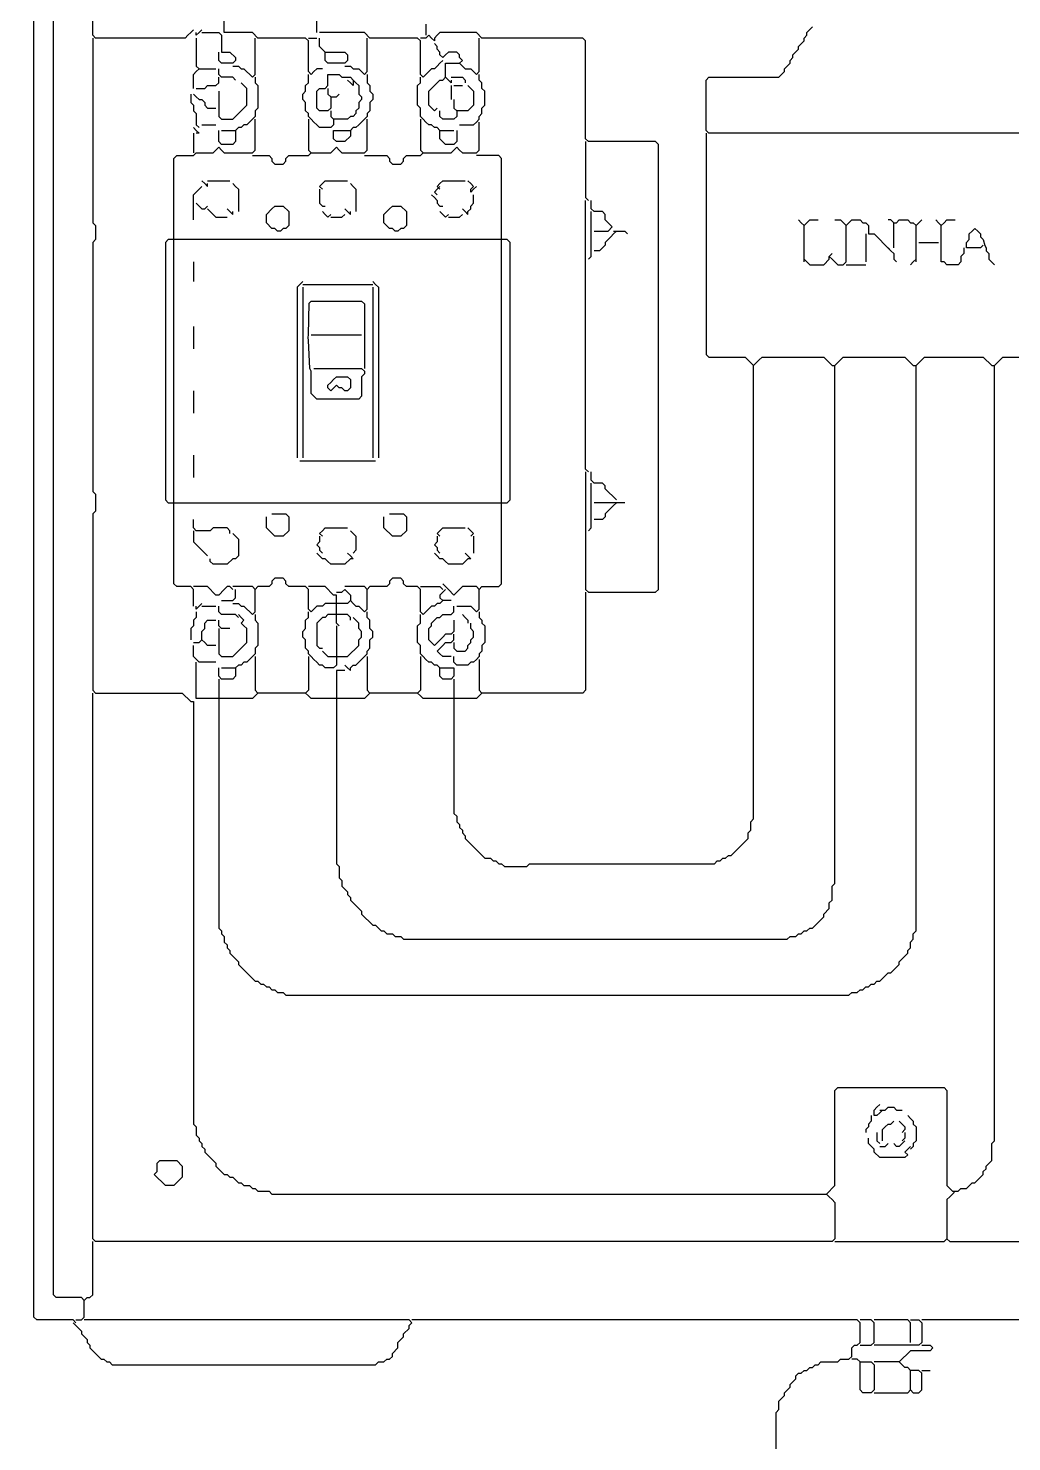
# Model space of a CAD drawing. Header units: millimetres. Extents: x 425 to 646, y 332 to 411.
# Drawn here: x 485.44 to 488.95, y 337.39 to 342.44 of the extents above; entities that cross this region are included whole.
import ezdxf

# ---------------------------------------------------------------- set-up
doc = ezdxf.new("R2010")
doc.units = ezdxf.units.MM
doc.layers.add('TRACE', color=5, linetype='Continuous')

msp = doc.modelspace()

# ---------------------------------------------------------------- linework, layer by layer
at = {"layer": 'TRACE'}
for points in [[(485.61079, 337.81177), (485.60079, 337.82177), (485.47079, 337.82177), (485.46079, 337.83177), (485.46079, 345.61177), (485.46079, 345.62177), (485.46079, 345.63177), (485.44079, 345.65177), (485.44079, 345.87177), (485.45079, 345.88177), (485.46079, 345.88177), (485.71079, 345.88177), (485.72079, 345.89177)], [(485.64079, 337.89177), (485.63079, 337.90177), (485.54079, 337.90177), (485.53079, 337.91177), (485.53079, 345.61177), (485.53079, 345.62177), (485.53079, 345.63177), (485.52079, 345.64177), (485.48079, 345.64177), (485.47079, 345.64177), (485.46079, 345.64177)], [(486.03079, 342.43177), (486.02079, 342.42177), (486.01079, 342.41177), (486.00079, 342.40177), (485.68079, 342.40177), (485.67079, 342.41177), (485.67079, 345.61177), (485.67079, 345.62177), (485.67079, 345.63177), (485.66079, 345.64177), (485.55079, 345.64177), (485.54079, 345.64177), (485.53079, 345.64177)], [(486.49079, 342.29177), (486.48079, 342.29177), (486.47079, 342.29177), (486.46079, 342.28177), (486.45079, 342.27177), (486.44079, 342.28177), (486.44079, 342.37177), (486.44079, 342.38177), (486.44079, 342.39177), (486.43079, 342.40177), (486.28079, 342.40177), (486.27079, 342.40177), (486.26079, 342.40177), (486.24079, 342.42177), (486.16079, 342.42177), (486.15079, 342.42177), (486.14079, 342.42177), (486.14079, 342.84177)], [(486.47079, 342.42177), (486.47079, 342.47177)], [(486.86079, 342.45177), (486.86079, 342.41177)], [(490.75079, 342.06177), (487.89079, 342.06177), (487.88079, 342.06177), (487.87079, 342.06177), (487.86079, 342.07177), (487.86079, 342.25177), (487.87079, 342.26177), (488.12079, 342.26177), (488.14079, 342.28177), (488.14079, 342.29177), (488.16079, 342.31177), (488.16079, 342.32177), (488.17079, 342.33177), (488.17079, 342.34177), (488.19079, 342.36177), (488.19079, 342.37177), (488.21079, 342.39177), (488.21079, 342.40177), (488.22079, 342.41177), (488.22079, 342.42177), (488.24079, 342.44177)], [(485.67079, 342.40177), (485.67079, 342.39177), (485.67079, 342.38177), (485.67079, 341.74177), (485.68079, 341.73177), (485.68079, 341.68177), (485.67079, 341.67177), (485.67079, 340.78177), (485.68079, 340.77177), (485.68079, 340.71177), (485.67079, 340.70177), (485.67079, 340.07177), (485.68079, 340.06177), (485.69079, 340.06177), (485.70079, 340.06177), (485.99079, 340.06177), (486.02079, 340.03177), (486.03079, 340.03177), (486.03079, 340.02177), (486.03079, 340.01177), (486.03079, 338.52177), (486.04079, 338.51177), (486.04079, 338.48177), (486.05079, 338.47177), (486.05079, 338.46177), (486.06079, 338.45177), (486.06079, 338.44177), (486.07079, 338.43177), (486.07079, 338.42177), (486.11079, 338.38177), (486.11079, 338.37177), (486.14079, 338.34177), (486.15079, 338.34177), (486.16079, 338.33177), (486.17079, 338.33177), (486.19079, 338.31177), (486.20079, 338.31177), (486.21079, 338.30177), (486.23079, 338.30177), (486.24079, 338.29177), (486.25079, 338.29177), (486.26079, 338.28177), (486.30079, 338.28177), (486.31079, 338.27177), (488.29079, 338.27177), (488.30079, 338.26177), (488.31079, 338.25177), (488.32079, 338.24177), (488.32079, 338.11177), (488.31079, 338.10177), (485.70079, 338.10177), (485.69079, 338.10177), (485.68079, 338.10177), (485.67079, 338.11177), (485.67079, 340.04177), (485.67079, 340.05177), (485.67079, 340.06177)], [(486.06079, 342.43177), (486.05079, 342.42177), (486.04079, 342.41177), (486.04079, 342.42177)], [(486.04079, 342.40177), (486.04079, 342.39177), (486.04079, 342.30177), (486.05079, 342.29177)], [(486.06079, 342.42177), (486.07079, 342.42177), (486.08079, 342.42177), (486.12079, 342.42177), (486.13079, 342.41177), (486.13079, 342.40177), (486.13079, 342.39177), (486.13079, 342.35177), (486.14079, 342.35177), (486.15079, 342.35177), (486.16079, 342.35177), (486.18079, 342.33177), (486.18079, 342.32177), (486.17079, 342.31177), (486.15079, 342.31177), (486.14079, 342.31177), (486.13079, 342.31177), (486.12079, 342.32177), (486.12079, 342.33177), (486.12079, 342.34177), (486.12079, 342.35177)], [(486.17079, 342.30177), (486.18079, 342.30177), (486.19079, 342.30177), (486.20079, 342.29177), (486.21079, 342.29177), (486.24079, 342.26177), (486.25079, 342.27177), (486.25079, 342.38177), (486.25079, 342.39177), (486.25079, 342.40177)], [(486.44079, 342.40177), (486.45079, 342.40177), (486.46079, 342.40177), (486.47079, 342.40177)], [(486.92079, 342.32177), (486.91079, 342.31177), (486.90079, 342.30177), (486.89079, 342.29177), (486.88079, 342.29177), (486.85079, 342.26177), (486.84079, 342.27177), (486.84079, 342.37177), (486.84079, 342.38177), (486.84079, 342.39177), (486.83079, 342.40177), (486.68079, 342.40177), (486.67079, 342.40177), (486.66079, 342.40177), (486.64079, 342.42177), (486.50079, 342.42177), (486.49079, 342.42177), (486.48079, 342.42177)], [(486.50079, 342.35177), (486.51079, 342.35177), (486.52079, 342.35177), (486.57079, 342.35177), (486.58079, 342.34177), (486.58079, 342.32177), (486.57079, 342.31177), (486.53079, 342.31177), (486.52079, 342.31177), (486.51079, 342.31177), (486.50079, 342.32177), (486.50079, 342.33177), (486.50079, 342.34177), (486.50079, 342.35177), (486.48079, 342.37177), (486.48079, 342.38177), (486.48079, 342.39177), (486.48079, 342.40177)], [(486.57079, 342.30177), (486.58079, 342.30177), (486.59079, 342.30177), (486.60079, 342.29177), (486.62079, 342.29177), (486.64079, 342.27177), (486.65079, 342.28177), (486.65079, 342.38177), (486.65079, 342.39177), (486.65079, 342.40177)], [(487.43079, 340.85177), (487.43079, 340.84177), (487.43079, 340.83177), (487.43079, 340.64177), (487.43079, 340.63177), (487.43079, 340.62177), (487.43079, 340.43177), (487.44079, 340.42177), (487.68079, 340.42177), (487.69079, 340.43177), (487.69079, 342.02177), (487.68079, 342.03177), (487.46079, 342.03177), (487.45079, 342.03177), (487.44079, 342.03177), (487.43079, 342.04177), (487.43079, 342.39177), (487.42079, 342.40177), (487.08079, 342.40177), (487.07079, 342.40177), (487.06079, 342.40177), (487.04079, 342.42177), (486.92079, 342.42177), (486.91079, 342.42177), (486.90079, 342.41177), (486.89079, 342.40177), (486.89079, 342.39177), (486.88079, 342.40177), (486.87079, 342.41177), (486.86079, 342.40177), (486.85079, 342.40177), (486.84079, 342.40177)], [(486.95079, 342.25177), (486.95079, 342.24177), (486.94079, 342.25177), (486.93079, 342.26177), (486.93079, 342.29177), (486.93079, 342.30177), (486.93079, 342.31177), (486.94079, 342.31177), (486.95079, 342.31177), (486.98079, 342.31177), (486.99079, 342.30177), (487.00079, 342.29177), (487.02079, 342.29177), (487.04079, 342.27177), (487.05079, 342.28177), (487.05079, 342.38177), (487.05079, 342.39177), (487.05079, 342.40177)], [(486.98079, 342.31177), (486.99079, 342.32177), (486.98079, 342.33177), (486.98079, 342.34177), (486.97079, 342.35177), (486.95079, 342.35177), (486.94079, 342.35177), (486.93079, 342.34177), (486.92079, 342.33177), (486.91079, 342.34177), (486.91079, 342.35177), (486.90079, 342.36177), (486.90079, 342.37177), (486.89079, 342.38177)], [(486.03079, 342.22177), (486.03079, 342.27177), (486.04079, 342.28177), (486.05079, 342.29177), (486.06079, 342.29177), (486.07079, 342.29177), (486.11079, 342.29177)], [(486.18079, 342.25177), (486.17079, 342.26177), (486.15079, 342.26177), (486.14079, 342.26177), (486.13079, 342.26177), (486.12079, 342.27177), (486.12079, 342.28177), (486.12079, 342.29177)], [(486.04079, 342.22177), (486.07079, 342.22177), (486.08079, 342.23177), (486.09079, 342.23177), (486.11079, 342.23177), (486.12079, 342.24177), (486.12079, 342.25177), (486.12079, 342.26177)], [(486.25079, 342.26177), (486.25079, 342.25177), (486.25079, 342.24177), (486.26079, 342.23177), (486.26079, 342.15177), (486.25079, 342.14177), (486.25079, 342.12177), (486.24079, 342.11177), (486.23079, 342.10177), (486.22079, 342.09177), (486.21079, 342.09177), (486.20079, 342.08177), (486.19079, 342.08177), (486.18079, 342.07177), (486.18079, 342.06177), (486.18079, 342.05177), (486.18079, 342.03177), (486.17079, 342.02177), (486.13079, 342.02177), (486.12079, 342.03177), (486.12079, 342.05177), (486.12079, 342.06177), (486.12079, 342.07177)], [(486.12079, 342.21177), (486.12079, 342.20177), (486.12079, 342.19177), (486.12079, 342.15177), (486.12079, 342.14177), (486.12079, 342.13177), (486.12079, 342.12177), (486.13079, 342.11177), (486.17079, 342.11177), (486.22079, 342.16177), (486.22079, 342.22177), (486.21079, 342.23177), (486.20079, 342.24177)], [(486.52079, 342.14177), (486.52079, 342.13177), (486.52079, 342.12177), (486.53079, 342.11177), (486.53079, 342.10177), (486.53079, 342.09177), (486.52079, 342.08177), (486.48079, 342.08177), (486.47079, 342.09177), (486.46079, 342.10177), (486.45079, 342.11177), (486.44079, 342.12177), (486.44079, 342.13177), (486.43079, 342.14177), (486.43079, 342.17177), (486.42079, 342.18177), (486.42079, 342.20177), (486.43079, 342.21177), (486.43079, 342.23177), (486.44079, 342.24177), (486.44079, 342.25177), (486.44079, 342.26177), (486.44079, 342.27177)], [(486.51079, 342.22177), (486.51079, 342.21177), (486.51079, 342.20177), (486.52079, 342.19177), (486.52079, 342.18177), (486.52079, 342.17177), (486.52079, 342.15177), (486.51079, 342.14177), (486.48079, 342.14177), (486.47079, 342.15177), (486.47079, 342.21177), (486.48079, 342.22177), (486.49079, 342.22177), (486.50079, 342.22177), (486.51079, 342.23177), (486.51079, 342.25177), (486.51079, 342.26177), (486.51079, 342.27177), (486.52079, 342.27177), (486.53079, 342.27177), (486.55079, 342.27177), (486.56079, 342.26177), (486.59079, 342.26177), (486.60079, 342.25177), (486.60079, 342.24177), (486.60079, 342.23177), (486.59079, 342.24177), (486.58079, 342.25177)], [(486.65079, 342.27177), (486.65079, 342.26177), (486.65079, 342.25177), (486.65079, 342.24177), (486.66079, 342.23177), (486.66079, 342.21177), (486.67079, 342.20177), (486.67079, 342.18177), (486.66079, 342.17177), (486.66079, 342.14177), (486.65079, 342.13177), (486.65079, 342.12177), (486.64079, 342.11177), (486.63079, 342.10177), (486.62079, 342.09177), (486.61079, 342.08177), (486.60079, 342.08177), (486.59079, 342.07177), (486.59079, 342.06177), (486.59079, 342.05177), (486.57079, 342.03177), (486.54079, 342.03177), (486.53079, 342.04177), (486.53079, 342.05177), (486.53079, 342.06177), (486.53079, 342.07177), (486.54079, 342.07177), (486.55079, 342.07177), (486.59079, 342.07177)], [(486.60079, 342.25177), (486.61079, 342.24177), (486.62079, 342.23177), (486.62079, 342.20177), (486.63079, 342.19177), (486.63079, 342.18177), (486.62079, 342.17177), (486.62079, 342.15177), (486.61079, 342.14177), (486.61079, 342.13177), (486.60079, 342.12177), (486.59079, 342.12177), (486.58079, 342.11177), (486.53079, 342.11177)], [(486.97079, 342.07177), (486.97079, 342.06177), (486.97079, 342.05177), (486.97079, 342.03177), (486.96079, 342.02177), (486.93079, 342.02177), (486.91079, 342.04177), (486.91079, 342.05177), (486.91079, 342.06177), (486.91079, 342.07177), (486.90079, 342.08177), (486.89079, 342.08177), (486.88079, 342.09177), (486.87079, 342.09177), (486.86079, 342.10177), (486.85079, 342.11177), (486.84079, 342.12177), (486.84079, 342.15177), (486.83079, 342.16177), (486.83079, 342.23177), (486.84079, 342.24177), (486.84079, 342.25177), (486.84079, 342.26177)], [(486.90079, 342.15177), (486.89079, 342.14177), (486.87079, 342.16177), (486.87079, 342.21177), (486.90079, 342.24177), (486.91079, 342.25177), (486.92079, 342.25177), (486.93079, 342.26177)], [(486.95079, 342.26177), (486.96079, 342.26177), (486.97079, 342.26177), (486.99079, 342.26177), (487.00079, 342.25177), (487.00079, 342.24177)], [(486.98079, 342.09177), (486.99079, 342.09177), (487.00079, 342.09177), (487.03079, 342.09177), (487.04079, 342.10177), (487.05079, 342.11177), (487.05079, 342.12177), (487.06079, 342.13177), (487.06079, 342.15177), (487.07079, 342.16177), (487.07079, 342.21177), (487.06079, 342.22177), (487.06079, 342.24177), (487.05079, 342.25177), (487.05079, 342.26177), (487.05079, 342.27177)], [(486.02079, 342.20177), (486.02079, 342.19177), (486.02079, 342.18177), (486.02079, 342.17177), (486.03079, 342.16177), (486.03079, 342.14177), (486.04079, 342.13177), (486.04079, 342.09177), (486.05079, 342.08177)], [(486.03079, 342.20177), (486.04079, 342.19177), (486.05079, 342.18177), (486.06079, 342.18177), (486.07079, 342.17177), (486.07079, 342.16177), (486.08079, 342.15177), (486.11079, 342.15177)], [(486.52079, 342.19177), (486.53079, 342.19177), (486.54079, 342.19177), (486.55079, 342.20177)], [(486.95079, 342.23177), (486.95079, 342.22177), (486.95079, 342.21177), (486.95079, 342.18177)], [(486.96079, 342.23177), (486.97079, 342.23177), (486.98079, 342.23177), (486.99079, 342.23177)], [(487.01079, 342.23177), (487.02079, 342.22177), (487.03079, 342.21177), (487.03079, 342.16177), (487.01079, 342.14177), (486.97079, 342.14177)], [(486.96079, 342.18177), (486.96079, 342.17177), (486.96079, 342.16177), (486.96079, 342.15177), (486.97079, 342.14177), (486.97079, 342.13177), (486.97079, 342.12177), (486.96079, 342.11177), (486.92079, 342.11177), (486.91079, 342.12177), (486.91079, 342.13177), (486.91079, 342.14177)], [(486.03079, 340.37177), (486.03079, 340.41177), (486.03079, 340.42177), (486.03079, 340.43177), (486.02079, 340.44177), (485.97079, 340.44177), (485.96079, 340.45177), (485.96079, 340.72177), (485.96079, 340.73177), (485.96079, 340.74177), (485.96079, 341.66177), (485.96079, 341.67177), (485.96079, 341.68177), (485.96079, 341.97177), (485.97079, 341.98177), (485.98079, 341.98177), (486.03079, 341.98177), (486.04079, 341.99177), (486.10079, 341.99177), (486.11079, 342.00177), (486.12079, 342.01177), (486.13079, 342.00177), (486.14079, 341.99177), (486.24079, 341.99177), (486.25079, 342.00177), (486.25079, 342.09177), (486.25079, 342.10177), (486.25079, 342.11177)], [(486.06079, 342.09177), (486.07079, 342.09177), (486.08079, 342.09177), (486.11079, 342.09177)], [(486.24079, 341.98177), (486.25079, 341.98177), (486.26079, 341.98177), (486.30079, 341.98177), (486.31079, 341.97177), (486.31079, 341.96177), (486.32079, 341.95177), (486.35079, 341.95177), (486.36079, 341.96177), (486.36079, 341.97177), (486.37079, 341.98177), (486.44079, 341.98177), (486.45079, 341.99177), (486.52079, 341.99177), (486.53079, 342.00177), (486.54079, 342.01177), (486.55079, 342.00177), (486.56079, 341.99177), (486.64079, 341.99177), (486.65079, 342.00177), (486.65079, 342.09177), (486.65079, 342.10177), (486.65079, 342.11177)], [(486.44079, 342.11177), (486.44079, 342.10177), (486.44079, 342.09177), (486.44079, 342.00177), (486.45079, 341.99177)], [(486.64079, 341.98177), (486.65079, 341.98177), (486.66079, 341.98177), (486.72079, 341.98177), (486.73079, 341.97177), (486.73079, 341.96177), (486.74079, 341.95177), (486.77079, 341.95177), (486.78079, 341.96177), (486.78079, 341.97177), (486.79079, 341.98177), (486.84079, 341.98177), (486.85079, 341.99177), (486.95079, 341.99177), (486.96079, 342.00177), (486.97079, 342.01177), (486.98079, 342.00177), (486.99079, 341.99177), (487.04079, 341.99177), (487.05079, 342.00177), (487.05079, 342.08177), (487.05079, 342.09177), (487.05079, 342.10177)], [(486.84079, 342.11177), (486.84079, 342.10177), (486.84079, 342.09177), (486.84079, 342.00177), (486.85079, 341.99177)], [(486.03079, 342.08177), (486.04079, 342.07177), (486.05079, 342.06177), (486.04079, 342.06177)], [(486.03079, 342.06177), (486.03079, 342.05177), (486.03079, 342.04177), (486.03079, 341.99177)], [(486.13079, 342.07177), (486.14079, 342.07177), (486.15079, 342.07177), (486.18079, 342.07177)], [(486.91079, 342.07177), (486.92079, 342.07177), (486.93079, 342.07177), (486.96079, 342.07177)], [(487.86079, 342.06177), (487.86079, 342.05177), (487.86079, 342.04177), (487.86079, 341.27177), (487.87079, 341.26177), (488.00079, 341.26177), (488.03079, 341.23177)], [(487.43079, 342.03177), (487.43079, 342.02177), (487.43079, 342.01177), (487.43079, 341.83177), (487.44079, 341.82177)], [(487.05079, 340.43177), (487.06079, 340.44177), (487.12079, 340.44177), (487.13079, 340.45177), (487.13079, 340.72177), (487.13079, 340.73177), (487.13079, 340.74177), (487.13079, 341.66177), (487.13079, 341.67177), (487.13079, 341.68177), (487.13079, 341.97177), (487.12079, 341.98177), (487.06079, 341.98177), (487.05079, 341.98177), (487.04079, 341.98177)], [(486.06079, 341.89177), (486.07079, 341.88177), (486.08079, 341.87177), (486.08079, 341.88177)], [(486.08079, 341.89177), (486.09079, 341.89177), (486.10079, 341.89177), (486.16079, 341.89177)], [(486.49079, 341.86177), (486.48079, 341.87177), (486.49079, 341.88177), (486.50079, 341.89177), (486.51079, 341.89177), (486.52079, 341.89177), (486.58079, 341.89177)], [(486.91079, 341.86177), (486.90079, 341.87177), (486.91079, 341.88177), (486.92079, 341.89177), (486.93079, 341.89177), (486.94079, 341.89177), (487.00079, 341.89177)], [(487.04079, 341.87177), (487.03079, 341.86177), (487.02079, 341.85177), (487.02079, 341.86177), (487.03079, 341.87177), (487.02079, 341.88177), (487.01079, 341.89177)], [(486.03079, 341.75177), (486.03079, 341.78177), (486.03079, 341.79177), (486.03079, 341.80177), (486.03079, 341.84177), (486.04079, 341.85177), (486.05079, 341.86177), (486.06079, 341.87177)], [(486.17079, 341.88177), (486.18079, 341.87177), (486.19079, 341.86177), (486.19079, 341.78177)], [(486.48079, 341.86177), (486.48079, 341.85177), (486.48079, 341.84177), (486.48079, 341.81177), (486.49079, 341.80177), (486.50079, 341.80177)], [(486.59079, 341.88177), (486.60079, 341.87177), (486.61079, 341.86177), (486.61079, 341.78177)], [(486.88079, 341.84177), (486.89079, 341.83177), (486.90079, 341.82177), (486.90079, 341.81177), (486.91079, 341.80177), (486.92079, 341.80177)], [(486.91079, 341.87177), (486.90079, 341.86177), (486.89079, 341.85177), (486.90079, 341.84177)], [(486.99079, 341.79177), (487.00079, 341.78177), (487.01079, 341.77177), (487.01079, 341.78177), (487.02079, 341.79177), (487.02079, 341.80177), (487.03079, 341.81177), (487.03079, 341.82177), (487.03079, 341.83177), (487.03079, 341.84177)], [(486.04079, 341.81177), (486.05079, 341.80177), (486.06079, 341.79177), (486.07079, 341.79177), (486.08079, 341.80177)], [(486.08079, 341.79177), (486.09079, 341.78177), (486.10079, 341.77177), (486.11079, 341.76177), (486.15079, 341.76177)], [(486.15079, 341.79177), (486.16079, 341.78177), (486.17079, 341.77177), (486.17079, 341.78177)], [(486.57079, 341.79177), (486.58079, 341.78177), (486.59079, 341.77177), (486.59079, 341.78177)], [(487.44079, 340.85177), (487.43079, 340.86177), (487.43079, 341.59177), (487.43079, 341.60177), (487.43079, 341.61177), (487.43079, 341.80177), (487.43079, 341.81177), (487.43079, 341.82177)], [(487.46079, 341.71177), (487.47079, 341.71177), (487.48079, 341.71177), (487.51079, 341.71177), (487.52579, 341.72677), (487.50079, 341.75177), (487.50079, 341.77177), (487.49079, 341.78177), (487.48079, 341.78177), (487.47079, 341.78177), (487.46079, 341.78177), (487.45079, 341.79177), (487.45079, 341.80177), (487.45079, 341.81177), (487.45079, 341.82177)], [(486.49079, 341.78177), (486.50079, 341.77177), (486.51079, 341.76177), (486.52079, 341.77177)], [(486.52079, 341.76177), (486.53079, 341.76177), (486.54079, 341.76177), (486.56079, 341.76177), (486.57079, 341.77177)], [(486.91079, 341.78177), (486.92079, 341.77177), (486.93079, 341.76177), (486.94079, 341.77177)], [(486.94079, 341.76177), (486.95079, 341.76177), (486.96079, 341.76177), (486.98079, 341.76177), (486.99079, 341.77177)], [(487.44079, 341.61177), (487.45079, 341.62177), (487.45079, 341.63177), (487.45079, 341.64177), (487.45079, 341.69177), (487.45079, 341.70177), (487.45079, 341.71177), (487.45079, 341.76177), (487.45079, 341.77177), (487.45079, 341.78177)], [(488.19079, 341.75177), (488.20079, 341.74177), (488.21079, 341.73177)], [(488.21079, 341.60177), (488.21079, 341.71177), (488.21079, 341.72177), (488.21079, 341.73177), (488.22079, 341.74177), (488.23079, 341.75177), (488.24079, 341.75177), (488.26079, 341.75177)], [(488.30079, 341.62177), (488.31079, 341.61177), (488.32079, 341.60177), (488.33079, 341.59177), (488.35079, 341.59177), (488.36079, 341.60177), (488.36079, 341.71177), (488.36079, 341.72177), (488.36079, 341.73177), (488.37079, 341.74177), (488.38079, 341.75177), (488.39079, 341.75177), (488.41079, 341.75177), (488.42079, 341.74177), (488.43079, 341.74177), (488.44079, 341.73177), (488.44079, 341.70177), (488.45079, 341.70177), (488.46079, 341.70177), (488.51579, 341.64677)], [(488.32079, 341.75177), (488.33079, 341.75177), (488.34079, 341.75177), (488.36079, 341.73177)], [(488.53079, 341.65177), (488.53079, 341.72177), (488.53079, 341.73177), (488.53079, 341.74177), (488.52079, 341.75177), (488.51079, 341.75177)], [(488.53079, 341.74177), (488.54079, 341.74177), (488.55079, 341.75177), (488.56079, 341.75177), (488.58079, 341.75177), (488.59079, 341.74177), (488.60079, 341.74177), (488.61079, 341.73177)], [(488.61079, 341.60177), (488.61079, 341.65177), (488.61079, 341.66177), (488.61079, 341.67177), (488.61079, 341.71177), (488.61079, 341.72177), (488.61079, 341.73177), (488.62079, 341.74177), (488.63079, 341.75177)], [(488.68079, 341.75177), (488.69079, 341.74177), (488.70079, 341.73177)], [(488.78079, 341.65177), (488.78079, 341.64177), (488.78079, 341.63177), (488.77079, 341.62177), (488.77079, 341.60177), (488.76079, 341.59177), (488.72079, 341.59177), (488.71079, 341.60177), (488.70079, 341.60177), (488.70079, 341.65177), (488.70079, 341.66177), (488.70079, 341.67177), (488.70079, 341.71177), (488.70079, 341.72177), (488.70079, 341.73177), (488.71079, 341.74177), (488.72079, 341.75177), (488.73079, 341.75177), (488.75079, 341.75177)], [(487.54079, 341.71177), (487.53079, 341.70177), (487.52079, 341.69177), (487.50079, 341.67177), (487.50079, 341.66177), (487.48079, 341.64177), (487.46079, 341.64177)], [(487.53079, 341.71177), (487.54079, 341.71177), (487.55079, 341.71177), (487.57079, 341.71177), (487.58079, 341.70177)], [(488.43079, 341.70177), (488.43079, 341.69177), (488.43079, 341.68177), (488.43079, 341.60177)], [(488.85079, 341.66177), (488.84079, 341.65177), (488.81079, 341.65177), (488.80079, 341.65177), (488.79079, 341.65177), (488.79079, 341.67177), (488.80079, 341.68177), (488.80079, 341.70177), (488.81079, 341.71177), (488.82079, 341.72177), (488.83079, 341.71177), (488.84079, 341.70177), (488.84079, 341.69177), (488.85055, 341.68201), (488.85618, 341.661), (488.86079, 341.65177), (488.86079, 341.64177), (488.87079, 341.63177), (488.87079, 341.61177), (488.89079, 341.59177)], [(488.51079, 341.65177), (488.52079, 341.64177), (488.53079, 341.63177), (488.53079, 341.61177), (488.54079, 341.60177)], [(488.62079, 341.67177), (488.63079, 341.67177), (488.64079, 341.67177), (488.69079, 341.67177)], [(486.03079, 341.60177), (486.03079, 341.53177)], [(488.21079, 341.61177), (488.22079, 341.60177), (488.23079, 341.59177), (488.28079, 341.59177), (488.30079, 341.61177), (488.30079, 341.62177), (488.31079, 341.63177)], [(488.36079, 341.59177), (488.37079, 341.59177), (488.38079, 341.59177), (488.43079, 341.59177)], [(488.61079, 341.61177), (488.60079, 341.60177), (488.59079, 341.59177)], [(486.42079, 341.53177), (486.41079, 341.52177), (486.40079, 341.51177), (486.40079, 340.90177)], [(486.67079, 341.53177), (486.68079, 341.52177), (486.69079, 341.51177), (486.69079, 340.90177)], [(486.42079, 341.52177), (486.43079, 341.52177), (486.44079, 341.52177), (486.67079, 341.52177)], [(486.42079, 341.51177), (486.42079, 341.50177), (486.42079, 341.49177), (486.42079, 340.90177)], [(486.67079, 341.51177), (486.67079, 341.50177), (486.67079, 341.49177), (486.67079, 340.90177)], [(486.46079, 341.22177), (486.47079, 341.22177), (486.48079, 341.22177), (486.63079, 341.22177), (486.64079, 341.21177), (486.64079, 341.20177), (486.63079, 341.19177), (486.63079, 341.12177), (486.62079, 341.11177), (486.47079, 341.11177), (486.45079, 341.13177), (486.45079, 341.20177), (486.45079, 341.21177), (486.44579, 341.22177), (486.44079, 341.32177), (486.44029, 341.33177), (486.44079, 341.34177), (486.44369, 341.45466), (486.45079, 341.46177), (486.46079, 341.46177), (486.63079, 341.46177), (486.64079, 341.45177), (486.64079, 341.34177), (486.64079, 341.33177), (486.64079, 341.32177), (486.64079, 341.22177)], [(486.03079, 341.37177), (486.03079, 341.29177)], [(486.45079, 341.34177), (486.46079, 341.34177), (486.47079, 341.34177), (486.63079, 341.34177)], [(486.12079, 340.11177), (486.12079, 340.10177), (486.12079, 340.09177), (486.12079, 340.04177), (486.12079, 339.22177), (486.13079, 339.21177), (486.13079, 339.20177), (486.14079, 339.19177), (486.14079, 339.17177), (486.15079, 339.16177), (486.15079, 339.15177), (486.16079, 339.14177), (486.16079, 339.13177), (486.19079, 339.10177), (486.19079, 339.09177), (486.25079, 339.03177), (486.26079, 339.03177), (486.27079, 339.02177), (486.28079, 339.02177), (486.29079, 339.01177), (486.30079, 339.01177), (486.31079, 339.00177), (486.32079, 339.00177), (486.33079, 338.99177), (486.35079, 338.99177), (486.36079, 338.98177), (488.37079, 338.98177), (488.38079, 338.99177), (488.40079, 338.99177), (488.41079, 339.00177), (488.42079, 339.00177), (488.43079, 339.01177), (488.44079, 339.01177), (488.45079, 339.02177), (488.46079, 339.02177), (488.47079, 339.03177), (488.48079, 339.03177), (488.51079, 339.06177), (488.52079, 339.06177), (488.55079, 339.09177), (488.55079, 339.10177), (488.58079, 339.13177), (488.58079, 339.14177), (488.59079, 339.15177), (488.59079, 339.17177), (488.60079, 339.18177), (488.60079, 339.20177), (488.61079, 339.21177), (488.61079, 341.21177), (488.61079, 341.22177), (488.61079, 341.23177), (488.63079, 341.25177), (488.64079, 341.26177), (488.65079, 341.26177), (488.85079, 341.26177), (488.88079, 341.23177), (488.89079, 341.23177)], [(486.57079, 340.14177), (486.56079, 340.14177), (486.55079, 340.14177), (486.54079, 340.14177), (486.54079, 340.13177), (486.54079, 340.12177), (486.54079, 340.04177), (486.54079, 339.45177), (486.55079, 339.44177), (486.55079, 339.40177), (486.56079, 339.39177), (486.56079, 339.37177), (486.58079, 339.35177), (486.58079, 339.34177), (486.59079, 339.33177), (486.59079, 339.32177), (486.63079, 339.28177), (486.63079, 339.27177), (486.67079, 339.23177), (486.68079, 339.23177), (486.70079, 339.21177), (486.71079, 339.21177), (486.72079, 339.20177), (486.74079, 339.20177), (486.75079, 339.19177), (486.77079, 339.19177), (486.78079, 339.18177), (488.15079, 339.18177), (488.16079, 339.19177), (488.18079, 339.19177), (488.19079, 339.20177), (488.20079, 339.20177), (488.21079, 339.21177), (488.22079, 339.21177), (488.23079, 339.22177), (488.24079, 339.22177), (488.28079, 339.26177), (488.28079, 339.27177), (488.30079, 339.29177), (488.30079, 339.31177), (488.31079, 339.32177), (488.31079, 339.37177), (488.32079, 339.38177), (488.32079, 341.21177), (488.32079, 341.22177), (488.32079, 341.23177), (488.34079, 341.25177), (488.35079, 341.26177), (488.36079, 341.26177), (488.57079, 341.26177), (488.60079, 341.23177), (488.61079, 341.23177)], [(486.96079, 340.11177), (486.96079, 340.10177), (486.96079, 340.09177), (486.96079, 340.04177), (486.96079, 339.63177), (486.97079, 339.62177), (486.97079, 339.60177), (486.98079, 339.59177), (486.98079, 339.58177), (486.99079, 339.57177), (486.99079, 339.56177), (487.00079, 339.55177), (487.00079, 339.54177), (487.07079, 339.47177), (487.09079, 339.47177), (487.10079, 339.46177), (487.11079, 339.46177), (487.12079, 339.45177), (487.13079, 339.45177), (487.14079, 339.44177), (487.22079, 339.44177), (487.23079, 339.45177), (487.89079, 339.45177), (487.90079, 339.46177), (487.91079, 339.46177), (487.92079, 339.47177), (487.93079, 339.47177), (487.94079, 339.48177), (487.95079, 339.48177), (488.01079, 339.54177), (488.01079, 339.56177), (488.02079, 339.57177), (488.02079, 339.60177), (488.03079, 339.61177), (488.03079, 341.21177), (488.03079, 341.22177), (488.03079, 341.23177), (488.05079, 341.25177), (488.06079, 341.26177), (488.07079, 341.26177), (488.28079, 341.26177), (488.31079, 341.23177), (488.32079, 341.23177)], [(488.29079, 338.27177), (488.32079, 338.30177), (488.32079, 338.64177), (488.33079, 338.65177), (488.34079, 338.65177), (488.71079, 338.65177), (488.72079, 338.64177), (488.72079, 338.30177), (488.74079, 338.28177), (488.76079, 338.28177), (488.77079, 338.29177), (488.79079, 338.29177), (488.81079, 338.31177), (488.82079, 338.31177), (488.85079, 338.34177), (488.85079, 338.35177), (488.86079, 338.36177), (488.86079, 338.37177), (488.88079, 338.39177), (488.88079, 338.45177), (488.89079, 338.46177), (488.89079, 341.21177), (488.89079, 341.22177), (488.89079, 341.23177), (488.91079, 341.25177), (488.92079, 341.26177), (488.93079, 341.26177), (489.68079, 341.26177)], [(486.03079, 341.14177), (486.03079, 341.06177)], [(486.03079, 340.91177), (486.03079, 340.83177)], [(486.41079, 340.89177), (486.42079, 340.89177), (486.43079, 340.89177), (486.68079, 340.89177)], [(487.54079, 340.75177), (487.50079, 340.79177), (487.50079, 340.80177), (487.49079, 340.81177), (487.48079, 340.81177), (487.47079, 340.81177), (487.46079, 340.81177), (487.45079, 340.82177), (487.45079, 340.83177), (487.45079, 340.84177), (487.45079, 340.85177)], [(487.44079, 340.64177), (487.45079, 340.65177), (487.45079, 340.66177), (487.45079, 340.67177), (487.45079, 340.68177), (487.45079, 340.72177), (487.45079, 340.73177), (487.45079, 340.74177), (487.45079, 340.79177), (487.45079, 340.80177), (487.45079, 340.81177)], [(487.57079, 340.74177), (487.55079, 340.74177), (487.54079, 340.74177), (487.53079, 340.74177), (487.48079, 340.74177), (487.47079, 340.74177), (487.46079, 340.74177)], [(487.54079, 340.74177), (487.53079, 340.73177), (487.52079, 340.72177), (487.50079, 340.70177), (487.50079, 340.69177), (487.49079, 340.68177), (487.46079, 340.68177)], [(486.16079, 340.63177), (486.16079, 340.64177), (486.15079, 340.65177), (486.11079, 340.65177), (486.10079, 340.65177), (486.09079, 340.64177), (486.04079, 340.64177), (486.03079, 340.65177), (486.03079, 340.67177), (486.03079, 340.68177)], [(486.31079, 340.70177), (486.36079, 340.70177), (486.37079, 340.69177), (486.37079, 340.64177), (486.35079, 340.62177), (486.32079, 340.62177), (486.29079, 340.65177), (486.29079, 340.69177)], [(486.73079, 340.70177), (486.78079, 340.70177), (486.79079, 340.69177), (486.79079, 340.64177), (486.77079, 340.62177), (486.74079, 340.62177), (486.71079, 340.65177), (486.71079, 340.69177)], [(486.03079, 340.64177), (486.03079, 340.63177), (486.03079, 340.62177), (486.03079, 340.60177), (486.08079, 340.55177)], [(486.17079, 340.63177), (486.18079, 340.62177), (486.19079, 340.61177), (486.19079, 340.55177), (486.18079, 340.54177), (486.17079, 340.54177), (486.15079, 340.52177), (486.10079, 340.52177), (486.09079, 340.53177), (486.09079, 340.54177)], [(486.49079, 340.62177), (486.48079, 340.63177), (486.49079, 340.64177), (486.50079, 340.65177), (486.51079, 340.65177), (486.52079, 340.65177), (486.58079, 340.65177)], [(486.59079, 340.64177), (486.60079, 340.63177), (486.61079, 340.62177), (486.61079, 340.57177), (486.60079, 340.56177)], [(486.91079, 340.62177), (486.90079, 340.63177), (486.91079, 340.64177), (486.92079, 340.65177), (486.93079, 340.65177), (486.94079, 340.65177), (487.00079, 340.65177)], [(487.01079, 340.65177), (487.02079, 340.64177), (487.03079, 340.63177), (487.02079, 340.62177)], [(486.48079, 340.62177), (486.48079, 340.61177), (486.48079, 340.60177), (486.47079, 340.59177), (486.48079, 340.58177), (486.48079, 340.57177), (486.49079, 340.56177)], [(486.90079, 340.62177), (486.90079, 340.61177), (486.90079, 340.60177), (486.89079, 340.59177), (486.90079, 340.58177), (486.90079, 340.57177), (486.91079, 340.56177)], [(487.03079, 340.62177), (487.03079, 340.61177), (487.03079, 340.60177), (487.03079, 340.56177)], [(486.58079, 340.56177), (486.59079, 340.55177), (486.60079, 340.54177), (486.59079, 340.54177), (486.57079, 340.52177), (486.52079, 340.52177), (486.51079, 340.53177), (486.50079, 340.54177), (486.49079, 340.54177), (486.48079, 340.55177), (486.47079, 340.56177)], [(487.00079, 340.56177), (487.01079, 340.55177), (487.02079, 340.54177), (487.01079, 340.54177), (486.99079, 340.52177), (486.94079, 340.52177), (486.93079, 340.53177), (486.92079, 340.54177), (486.91079, 340.54177), (486.90079, 340.55177), (486.89079, 340.56177)], [(486.59079, 340.39177), (486.58079, 340.38177), (486.56079, 340.38177), (486.55079, 340.38177), (486.54079, 340.38177), (486.51079, 340.38177), (486.50079, 340.38177), (486.49079, 340.37177), (486.47079, 340.37177), (486.45079, 340.35177), (486.44079, 340.36177), (486.44079, 340.41177), (486.44079, 340.42177), (486.44079, 340.43177), (486.43079, 340.44177), (486.37079, 340.44177), (486.36079, 340.45177), (486.36079, 340.46177), (486.35079, 340.47177), (486.33079, 340.47177), (486.32079, 340.47177), (486.31079, 340.46177), (486.31079, 340.45177), (486.30079, 340.44177), (486.26079, 340.44177), (486.25079, 340.43177)], [(486.95079, 340.39177), (486.94079, 340.39177), (486.93079, 340.39177), (486.92079, 340.39177), (486.91079, 340.38177), (486.90079, 340.38177), (486.89079, 340.37177), (486.88079, 340.37177), (486.85079, 340.34177), (486.84079, 340.35177), (486.84079, 340.41177), (486.84079, 340.42177), (486.84079, 340.43177), (486.83079, 340.44177), (486.79079, 340.44177), (486.78079, 340.45177), (486.78079, 340.46177), (486.77079, 340.47177), (486.75079, 340.47177), (486.74079, 340.47177), (486.73079, 340.46177), (486.73079, 340.45177), (486.72079, 340.44177), (486.66079, 340.44177), (486.65079, 340.43177)], [(486.17079, 340.43177), (486.16079, 340.44177), (486.15079, 340.44177), (486.14079, 340.43177), (486.12079, 340.41177), (486.11079, 340.41177), (486.08079, 340.44177), (486.05079, 340.44177), (486.04079, 340.44177), (486.03079, 340.44177)], [(487.43079, 340.42177), (487.43079, 340.41177), (487.43079, 340.40177), (487.43079, 340.07177), (487.42079, 340.06177), (487.06079, 340.06177), (487.05079, 340.05177), (487.04079, 340.04177), (486.96079, 340.04177), (486.85079, 340.04177), (486.84079, 340.05177), (486.83079, 340.06177), (486.68079, 340.06177), (486.67079, 340.06177), (486.66079, 340.06177), (486.65079, 340.05177), (486.64079, 340.04177), (486.54079, 340.04177), (486.45079, 340.04177), (486.44079, 340.05177), (486.43079, 340.06177), (486.28079, 340.06177), (486.27079, 340.06177), (486.26079, 340.06177), (486.25079, 340.05177), (486.24079, 340.04177), (486.12079, 340.04177), (486.06079, 340.04177), (486.05079, 340.04177), (486.04079, 340.04177), (486.04079, 340.15177), (486.04079, 340.16177), (486.04079, 340.17177)], [(486.13079, 340.39177), (486.14079, 340.39177), (486.15079, 340.39177), (486.17079, 340.39177), (486.18079, 340.40177), (486.18079, 340.41177), (486.18079, 340.42177), (486.18079, 340.43177)], [(486.17079, 340.38177), (486.18079, 340.38177), (486.19079, 340.38177), (486.20079, 340.37177), (486.21079, 340.37177), (486.24079, 340.34177), (486.25079, 340.35177), (486.25079, 340.41177), (486.25079, 340.42177), (486.25079, 340.43177), (486.24079, 340.44177), (486.19079, 340.44177), (486.18079, 340.44177), (486.17079, 340.44177)], [(486.55079, 340.30177), (486.54079, 340.31177), (486.54079, 340.32177), (486.54079, 340.33177), (486.54079, 340.34177), (486.54079, 340.36177), (486.54079, 340.37177), (486.54079, 340.38177), (486.54079, 340.39177), (486.54079, 340.40177), (486.54079, 340.41177), (486.53079, 340.41177), (486.50079, 340.44177), (486.46079, 340.44177), (486.45079, 340.44177), (486.44079, 340.44177)], [(486.54079, 340.42177), (486.55079, 340.42177), (486.56079, 340.42177), (486.57079, 340.43177), (486.58079, 340.42177), (486.59079, 340.41177), (486.59079, 340.39177), (486.60079, 340.38177), (486.61079, 340.37177), (486.62079, 340.37177), (486.64079, 340.35177), (486.65079, 340.36177), (486.65079, 340.41177), (486.65079, 340.42177), (486.65079, 340.43177), (486.64079, 340.44177), (486.59079, 340.44177), (486.58079, 340.44177), (486.57079, 340.44177)], [(486.84079, 340.44177), (486.85079, 340.44177), (486.86079, 340.44177), (486.91079, 340.44177), (486.92079, 340.43177)], [(486.93079, 340.43177), (486.92079, 340.42177), (486.91079, 340.41177), (486.91079, 340.40177), (486.92079, 340.39177)], [(486.97079, 340.37177), (486.98079, 340.37177), (486.99079, 340.37177), (487.02079, 340.37177), (487.04079, 340.35177), (487.05079, 340.36177), (487.05079, 340.41177), (487.05079, 340.42177), (487.05079, 340.43177), (487.04079, 340.44177), (487.00079, 340.44177), (486.99079, 340.44177), (486.98079, 340.43177), (486.96079, 340.41177), (486.94079, 340.43177), (486.93079, 340.44177), (486.92079, 340.45177)], [(486.06079, 340.38177), (486.05079, 340.37177), (486.04079, 340.36177), (486.04079, 340.37177)], [(486.06079, 340.37177), (486.07079, 340.37177), (486.08079, 340.37177), (486.11079, 340.37177)], [(486.19079, 340.33177), (486.18079, 340.34177), (486.15079, 340.34177), (486.14079, 340.34177), (486.13079, 340.34177), (486.12079, 340.35177), (486.12079, 340.36177), (486.12079, 340.37177)], [(486.96079, 340.32177), (486.96079, 340.31177), (486.96079, 340.30177), (486.96079, 340.28177), (486.95079, 340.27177), (486.94079, 340.27177), (486.93079, 340.27177), (486.92079, 340.26177), (486.89079, 340.23177), (486.87079, 340.25177), (486.87079, 340.29177), (486.88079, 340.30177), (486.88079, 340.31177), (486.90079, 340.33177), (486.91079, 340.33177), (486.92079, 340.34177), (486.93079, 340.34177), (486.95079, 340.34177), (486.96079, 340.35177), (486.96079, 340.36177), (486.96079, 340.37177)], [(486.04079, 340.35177), (486.04079, 340.34177), (486.04079, 340.33177), (486.03079, 340.32177), (486.03079, 340.30177), (486.02079, 340.29177), (486.02079, 340.25177)], [(486.11079, 340.23177), (486.08079, 340.23177), (486.07079, 340.24177), (486.06079, 340.25177), (486.06079, 340.28177), (486.07079, 340.29177), (486.07079, 340.31177), (486.08079, 340.32177), (486.09079, 340.32177), (486.11079, 340.32177)], [(486.12079, 340.29177), (486.12079, 340.28177), (486.12079, 340.27177), (486.12079, 340.23177), (486.12079, 340.22177), (486.12079, 340.21177), (486.12079, 340.20177), (486.13079, 340.19177), (486.17079, 340.19177), (486.22079, 340.24177), (486.22079, 340.29177), (486.21079, 340.30177), (486.20079, 340.31177), (486.21079, 340.32177), (486.20079, 340.33177), (486.19079, 340.34177)], [(486.25079, 340.34177), (486.25079, 340.33177), (486.25079, 340.32177), (486.26079, 340.31177), (486.26079, 340.23177), (486.25079, 340.22177), (486.25079, 340.20177), (486.24079, 340.19177), (486.23079, 340.18177), (486.22079, 340.17177), (486.21079, 340.17177), (486.20079, 340.16177), (486.19079, 340.16177), (486.18079, 340.15177), (486.18079, 340.14177), (486.18079, 340.13177), (486.18079, 340.12177), (486.17079, 340.11177), (486.13079, 340.11177), (486.12079, 340.12177), (486.12079, 340.13177), (486.12079, 340.14177), (486.12079, 340.15177)], [(486.16079, 340.29177), (486.15079, 340.29177), (486.14079, 340.29177), (486.13079, 340.29177), (486.12079, 340.30177), (486.12079, 340.31177), (486.12079, 340.32177)], [(486.54079, 340.30177), (486.54079, 340.29177), (486.54079, 340.28177), (486.54079, 340.23177), (486.54079, 340.22177), (486.54079, 340.21177), (486.54079, 340.19177), (486.54079, 340.18177), (486.54079, 340.17177), (486.54079, 340.16177), (486.53079, 340.15177), (486.50079, 340.15177), (486.49079, 340.16177), (486.48079, 340.16177), (486.47079, 340.17177), (486.46079, 340.18177), (486.45079, 340.19177), (486.44079, 340.20177), (486.44079, 340.21177), (486.43079, 340.22177), (486.43079, 340.25177), (486.42079, 340.26177), (486.42079, 340.28177), (486.43079, 340.29177), (486.43079, 340.32177), (486.44079, 340.33177), (486.44079, 340.34177), (486.44079, 340.35177)], [(486.59079, 340.32177), (486.59079, 340.33177), (486.58079, 340.34177), (486.56079, 340.34177), (486.55079, 340.34177), (486.54079, 340.34177), (486.52079, 340.34177), (486.51079, 340.34177), (486.50079, 340.33177), (486.49079, 340.33177), (486.47079, 340.31177), (486.47079, 340.23177), (486.48079, 340.22177), (486.49079, 340.22177)], [(486.49079, 340.21177), (486.50079, 340.20177), (486.51079, 340.19177), (486.54079, 340.19177), (486.58079, 340.19177), (486.62079, 340.23177), (486.62079, 340.25177), (486.63079, 340.26177), (486.63079, 340.28177), (486.62079, 340.29177), (486.62079, 340.31177), (486.61079, 340.32177), (486.60079, 340.33177)], [(486.57079, 340.16177), (486.58079, 340.15177), (486.59079, 340.14177), (486.59079, 340.15177), (486.60079, 340.16177), (486.61079, 340.16177), (486.62079, 340.17177), (486.63079, 340.18177), (486.64079, 340.19177), (486.65079, 340.20177), (486.65079, 340.21177), (486.66079, 340.22177), (486.66079, 340.25177), (486.67079, 340.26177), (486.67079, 340.28177), (486.66079, 340.29177), (486.66079, 340.32177), (486.65079, 340.33177), (486.65079, 340.34177), (486.65079, 340.35177)], [(486.91079, 340.15177), (486.92079, 340.15177), (486.93079, 340.15177), (486.96079, 340.15177), (486.96079, 340.14177), (486.96079, 340.13177), (486.96079, 340.12177), (486.95079, 340.11177), (486.92079, 340.11177), (486.91079, 340.12177), (486.91079, 340.13177), (486.91079, 340.14177), (486.91079, 340.15177), (486.90079, 340.16177), (486.89079, 340.16177), (486.88079, 340.17177), (486.87079, 340.17177), (486.86079, 340.18177), (486.85079, 340.19177), (486.84079, 340.20177), (486.84079, 340.23177), (486.83079, 340.24177), (486.83079, 340.30177), (486.84079, 340.31177), (486.84079, 340.32177), (486.84079, 340.33177), (486.84079, 340.34177)], [(487.05079, 340.35177), (487.05079, 340.34177), (487.05079, 340.33177), (487.06079, 340.32177), (487.06079, 340.31177), (487.07079, 340.30177), (487.07079, 340.24177), (487.06079, 340.23177), (487.06079, 340.21177), (487.05079, 340.20177), (487.05079, 340.19177), (487.04079, 340.18177), (487.03079, 340.17177), (487.02079, 340.17177), (487.01079, 340.16177), (486.97079, 340.16177), (486.96079, 340.17177), (486.96079, 340.18177), (486.96079, 340.19177)], [(486.99079, 340.34177), (487.00079, 340.33177), (487.01079, 340.32177), (487.01079, 340.31177)], [(486.95079, 340.19177), (486.92079, 340.19177), (486.91079, 340.20177), (486.90079, 340.21177), (486.92079, 340.23177), (486.93079, 340.24177), (486.94079, 340.24177), (486.95079, 340.24177), (486.96079, 340.25177), (486.96079, 340.26177), (486.96079, 340.27177)], [(486.96079, 340.24177), (486.96079, 340.23177), (486.96079, 340.22177), (486.97079, 340.21177), (487.00079, 340.21177), (487.01079, 340.22177), (487.01079, 340.23177), (487.02079, 340.24177), (487.02079, 340.25177), (487.03079, 340.26177), (487.03079, 340.28177), (487.02079, 340.29177), (487.02079, 340.30177), (487.02079, 340.31177)], [(486.03079, 340.24177), (486.04079, 340.24177), (486.05079, 340.24177), (486.06079, 340.25177)], [(486.11079, 340.17177), (486.07079, 340.17177), (486.06079, 340.17177), (486.05079, 340.17177), (486.03079, 340.19177), (486.03079, 340.21177), (486.03079, 340.22177), (486.03079, 340.23177)], [(486.25079, 340.19177), (486.25079, 340.18177), (486.25079, 340.17177), (486.25079, 340.07177), (486.26079, 340.06177)], [(486.44079, 340.19177), (486.44079, 340.18177), (486.44079, 340.17177), (486.44079, 340.07177), (486.43079, 340.06177)], [(486.65079, 340.19177), (486.65079, 340.18177), (486.65079, 340.17177), (486.65079, 340.07177), (486.66079, 340.06177)], [(486.84079, 340.19177), (486.84079, 340.18177), (486.84079, 340.17177), (486.84079, 340.07177), (486.83079, 340.06177)], [(487.05079, 340.18177), (487.05079, 340.17177), (487.05079, 340.16177), (487.05079, 340.07177), (487.06079, 340.06177)], [(486.13079, 340.15177), (486.14079, 340.15177), (486.15079, 340.15177), (486.18079, 340.15177)], [(488.49079, 338.57177), (488.48079, 338.56177), (488.47079, 338.55177), (488.46079, 338.55177), (488.46079, 338.57177), (488.47079, 338.58177), (488.48079, 338.59177)], [(488.48079, 338.57177), (488.50079, 338.57177), (488.51079, 338.58177), (488.52079, 338.58177), (488.53079, 338.58177), (488.54079, 338.57177), (488.56079, 338.57177)], [(488.45079, 338.55177), (488.45079, 338.54177), (488.45079, 338.53177), (488.44079, 338.52177), (488.44079, 338.51177), (488.43079, 338.50177), (488.43079, 338.49177)], [(488.49079, 338.46177), (488.49079, 338.50177), (488.50079, 338.51177), (488.51079, 338.52177), (488.52079, 338.52177), (488.53079, 338.53177)], [(488.55079, 338.53177), (488.56079, 338.52177), (488.57079, 338.51177), (488.57079, 338.50177), (488.56079, 338.49177)], [(488.58079, 338.55177), (488.59079, 338.54177), (488.60079, 338.53177), (488.60079, 338.52177), (488.61079, 338.51177), (488.61079, 338.46177), (488.60079, 338.45177), (488.60079, 338.44177), (488.59079, 338.43177)], [(488.59079, 338.44177), (488.58079, 338.43177), (488.57079, 338.42177), (488.58079, 338.41177), (488.57079, 338.40177), (488.48079, 338.40177), (488.46079, 338.42177), (488.46079, 338.43177), (488.44079, 338.45177), (488.44079, 338.46177), (488.44079, 338.47177)], [(488.47079, 338.49177), (488.47079, 338.48177), (488.47079, 338.46177), (488.48079, 338.45177)], [(488.48079, 338.44177), (488.49079, 338.44177), (488.50079, 338.44177), (488.51079, 338.45177)], [(488.57079, 338.46177), (488.56079, 338.45177), (488.55079, 338.44177), (488.54079, 338.44177), (488.53079, 338.45177)], [(488.57079, 338.49177), (488.57079, 338.48177), (488.57079, 338.47177), (488.56079, 338.46177)], [(488.75079, 338.28177), (488.74079, 338.27177), (488.73079, 338.26177), (488.72079, 338.25177), (488.72079, 338.11177)], [(485.61079, 337.82177), (485.62079, 337.82177), (485.63079, 337.82177), (485.64079, 337.83177), (485.64079, 337.87177), (485.64079, 337.88177), (485.64079, 337.89177), (485.65079, 337.90177), (485.66079, 337.90177), (485.67079, 337.91177), (485.67079, 338.08177), (485.67079, 338.09177), (485.67079, 338.10177)], [(488.32079, 338.10177), (488.33079, 338.10177), (488.34079, 338.10177), (488.71079, 338.10177), (488.72079, 338.11177), (488.73079, 338.10177), (490.57079, 338.10177)], [(485.60079, 337.81177), (485.61079, 337.80177), (485.62079, 337.79177), (485.63079, 337.78177), (485.63079, 337.77177), (485.65079, 337.75177), (485.65079, 337.74177), (485.66079, 337.73177), (485.66079, 337.72177), (485.70079, 337.68177), (485.71079, 337.68177), (485.72079, 337.67177), (485.73079, 337.67177), (485.74079, 337.66177), (486.68079, 337.66177), (486.69079, 337.67177), (486.71079, 337.67177), (486.72079, 337.68177), (486.73079, 337.68177), (486.74079, 337.69177), (486.74079, 337.70177), (486.76079, 337.72177), (486.76079, 337.74177), (486.78079, 337.76177), (486.78079, 337.77177), (486.80079, 337.79177), (486.80079, 337.80177), (486.81079, 337.81177), (486.80079, 337.82177), (485.66079, 337.82177), (485.65079, 337.82177), (485.64079, 337.82177)], [(488.11079, 335.91177), (488.11079, 337.49177), (488.12079, 337.50177), (488.12079, 337.53177), (488.14079, 337.55177), (488.14079, 337.56177), (488.16079, 337.58177), (488.16079, 337.59177), (488.18079, 337.61177), (488.18079, 337.62177), (488.19079, 337.63177), (488.20079, 337.63177), (488.21079, 337.64177), (488.22079, 337.64177), (488.23079, 337.65177), (488.24079, 337.65177), (488.25079, 337.66177), (488.26079, 337.66177), (488.27079, 337.67177), (488.33079, 337.67177), (488.34079, 337.68177), (488.35079, 337.68177), (488.37079, 337.68177), (488.38079, 337.69177), (488.38079, 337.72177), (488.39079, 337.73177), (488.40079, 337.73177), (488.41079, 337.74177), (488.41079, 337.79177), (488.41079, 337.80177), (488.41079, 337.81177), (488.40079, 337.82177), (486.83079, 337.82177), (486.82079, 337.82177), (486.81079, 337.82177)], [(488.41079, 337.73177), (488.42079, 337.73177), (488.43079, 337.73177), (488.45079, 337.73177), (488.46079, 337.74177), (488.46079, 337.79177), (488.46079, 337.80177), (488.46079, 337.81177), (488.45079, 337.82177), (488.43079, 337.82177), (488.42079, 337.82177), (488.41079, 337.82177)], [(488.59079, 337.74177), (488.59079, 337.79177), (488.59079, 337.80177), (488.59079, 337.81177), (488.58079, 337.82177), (488.48079, 337.82177), (488.47079, 337.82177), (488.46079, 337.82177)], [(488.59079, 337.82177), (488.60079, 337.82177), (488.61079, 337.82177), (488.62079, 337.82177), (488.63079, 337.81177), (488.63079, 337.80177), (488.63079, 337.79177), (488.63079, 337.74177), (488.62079, 337.73177), (488.61079, 337.73177), (488.60079, 337.73177), (488.59079, 337.73177), (488.48079, 337.73177), (488.47079, 337.73177), (488.46079, 337.73177)], [(490.41079, 337.68177), (490.41079, 337.72177), (490.40079, 337.73177), (490.40079, 337.74177), (490.39079, 337.75177), (490.39079, 337.76177), (490.36079, 337.79177), (490.35079, 337.80177), (490.34079, 337.81177), (490.33079, 337.82177), (488.65079, 337.82177), (488.64079, 337.82177), (488.63079, 337.82177)], [(488.63079, 337.73177), (488.64079, 337.73177), (488.65079, 337.73177), (488.66079, 337.73177), (488.67079, 337.72177), (488.66079, 337.71177), (488.59079, 337.71177), (488.55079, 337.67177)], [(488.41079, 337.67177), (488.42079, 337.67177), (488.43079, 337.67177), (488.45079, 337.67177), (488.46079, 337.66177), (488.46079, 337.65177), (488.46079, 337.64177), (488.46079, 337.57177), (488.45079, 337.56177), (488.42079, 337.56177), (488.41079, 337.57177), (488.41079, 337.65177), (488.41079, 337.66177), (488.41079, 337.67177), (488.40079, 337.68177), (488.39079, 337.68177), (488.38079, 337.68177)], [(488.46079, 337.56177), (488.47079, 337.56177), (488.48079, 337.56177), (488.58079, 337.56177), (488.59079, 337.57177), (488.59079, 337.62177), (488.59079, 337.63177), (488.59079, 337.64177), (488.58079, 337.65177), (488.57079, 337.65177), (488.56079, 337.66177), (488.55079, 337.67177), (488.48079, 337.67177), (488.47079, 337.67177), (488.46079, 337.67177)], [(488.59079, 337.57177), (488.60079, 337.56177), (488.62079, 337.56177), (488.63079, 337.57177), (488.63079, 337.61177), (488.63079, 337.62177), (488.63079, 337.63177), (488.62079, 337.64177), (488.61079, 337.64177), (488.60079, 337.64177), (488.59079, 337.64177)], [(488.63079, 337.64177), (488.64079, 337.64177), (488.65079, 337.64177), (488.66079, 337.64177)]]:
    msp.add_lwpolyline(points, dxfattribs=at)
for points in [[(486.32079, 341.80177), (486.33079, 341.80177), (486.35079, 341.80177), (486.37079, 341.78177), (486.37079, 341.73177), (486.36079, 341.72177), (486.35079, 341.72177), (486.34079, 341.71177), (486.33079, 341.71177), (486.32079, 341.72177), (486.31079, 341.72177), (486.29079, 341.74177), (486.29079, 341.77177), (486.31079, 341.79177)], [(486.74079, 341.80177), (486.75079, 341.80177), (486.77079, 341.80177), (486.79079, 341.78177), (486.79079, 341.73177), (486.78079, 341.72177), (486.77079, 341.72177), (486.76079, 341.71177), (486.75079, 341.71177), (486.74079, 341.72177), (486.73079, 341.72177), (486.71079, 341.74177), (486.71079, 341.77177), (486.73079, 341.79177)], [(485.96079, 340.74177), (485.97079, 340.74177), (485.98079, 340.74177), (487.13079, 340.74177), (487.15079, 340.74177), (487.16079, 340.75177), (487.16079, 341.67177), (487.15079, 341.68177), (487.14079, 341.68177), (487.13079, 341.68177), (485.98079, 341.68177), (485.97079, 341.68177), (485.96079, 341.68177), (485.95079, 341.68177), (485.94079, 341.68177), (485.93079, 341.67177), (485.93079, 340.75177), (485.94079, 340.74177)], [(486.54079, 341.16177), (486.52079, 341.14177), (486.51079, 341.15177), (486.51079, 341.16177), (486.52079, 341.17177), (486.53079, 341.18177), (486.54079, 341.19177), (486.55079, 341.19177), (486.56079, 341.19177), (486.58079, 341.19177), (486.59079, 341.18177), (486.59079, 341.15177), (486.58079, 341.14177), (486.57079, 341.14177), (486.56079, 341.15177), (486.55079, 341.15177)], [(485.91079, 338.39177), (485.92079, 338.39177), (485.97079, 338.39177), (485.99079, 338.37177), (485.99079, 338.33177), (485.96079, 338.30177), (485.93079, 338.30177), (485.89079, 338.34177), (485.90079, 338.35177), (485.90079, 338.38177)]]:
    msp.add_lwpolyline(points, close=True, dxfattribs=at)

doc.saveas('drawing.dxf')
